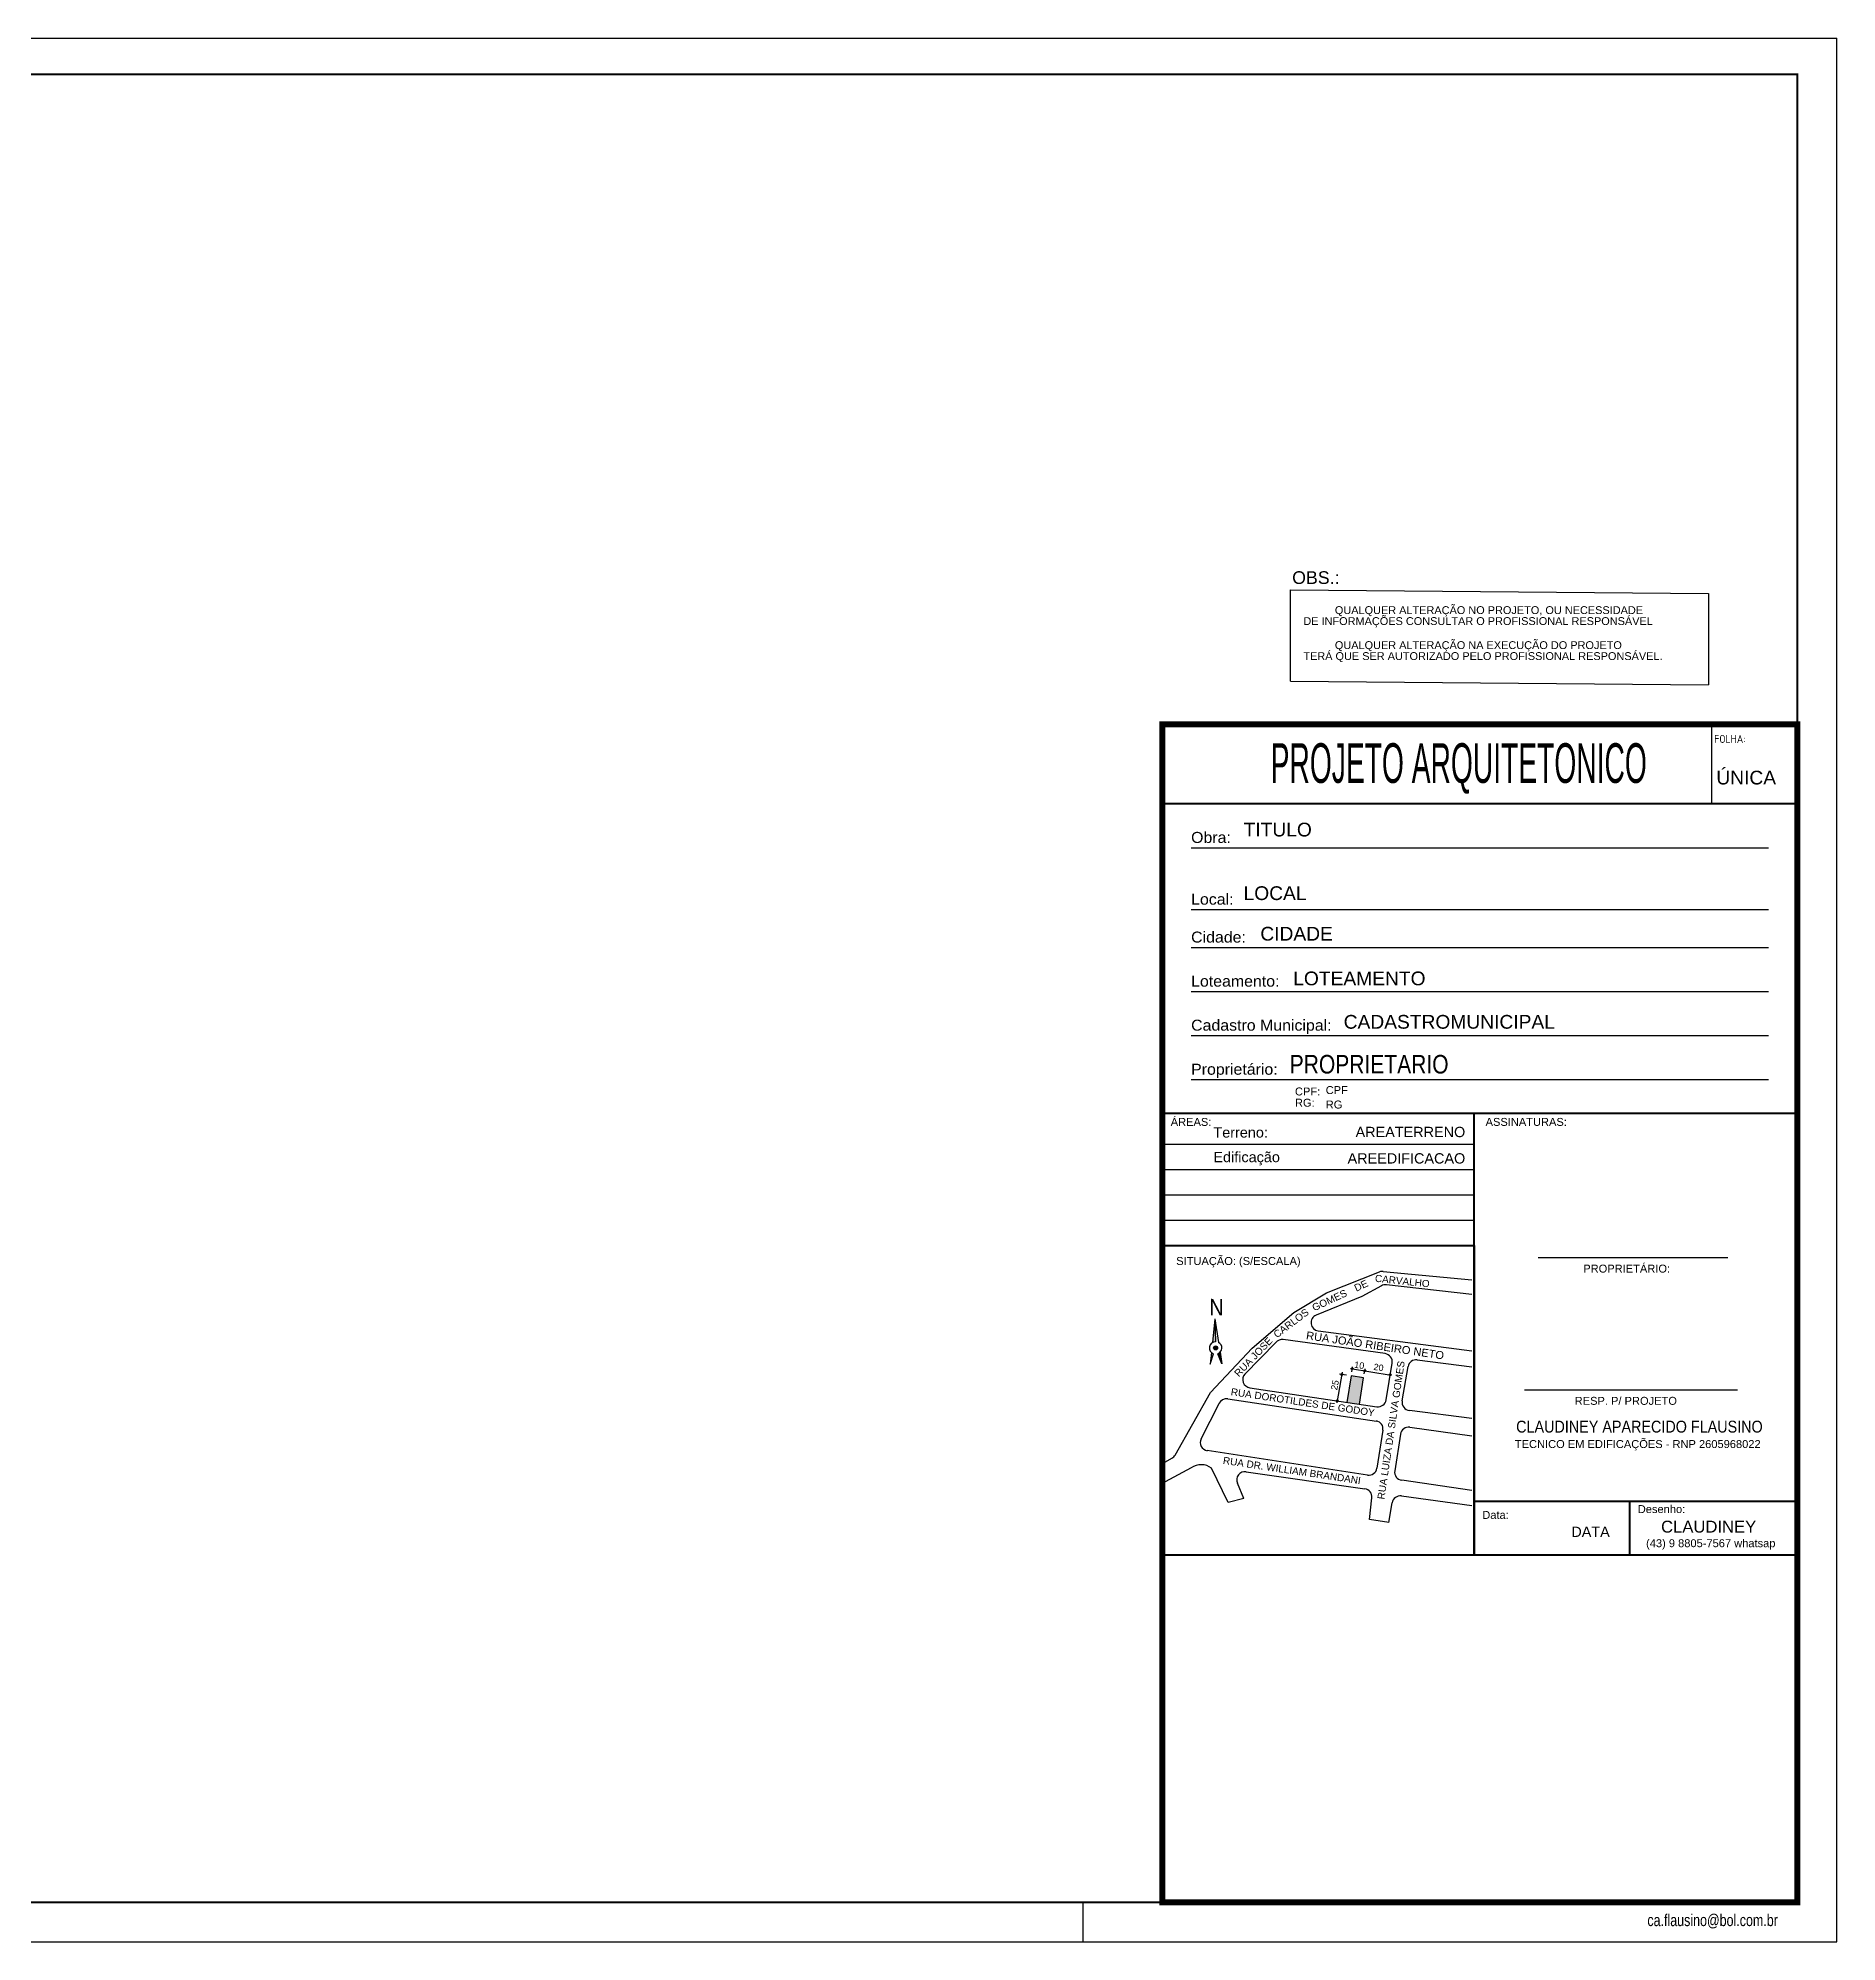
# Model space of a CAD drawing. Header units: millimetres. Extents: x 0 to 90.7, y 0 to 48.
# Drawn here: x 45.34 to 90.68, y 0 to 47.98 of the extents above; entities that cross this region are included whole.
import ezdxf
from ezdxf.enums import TextEntityAlignment as Align

# ---------------------------------------------------------------- set-up
doc = ezdxf.new("R2010")
doc.units = ezdxf.units.MM
for name, color, linetype in [('015', 6, 'Continuous'), ('021', 1, 'Continuous'), ('025', 2, 'Continuous'), ('05', 5, 'Continuous'), ('CARIMBO', 5, 'Continuous')]:
    doc.layers.add(name, color=color, linetype=linetype)
doc.styles.add('CARIMBO', font='arial.ttf')
doc.styles.add('CENTUR', font='arial.ttf')
doc.styles.add('COTAS', font='isocp3.shx', dxfattribs={"height": 0.15})
doc.styles.get("Standard").update_dxf_attribs({"font": 'arial.ttf'})

# ---------------------------------------------------------------- blocks, each defined once
blk = doc.blocks.new('NORTE')
at = {"layer": '021', "ltscale": 0.03}
for points in [[(0.025, 0, 1), (-0.025, 0, 1)], [(0.361, 0), (0.067, 0.037, -0.128086), (0.077, 0)], [(-0.056, -0.053, -0.104794), (-0.072, -0.026), (-0.198, -0.071)]]:
    blk.add_hatch(color=6, dxfattribs=at).paths.add_polyline_path(points)
for p, q in [((-0.056, 0.053), (-0.198, 0.071)), ((-0.198, 0.071), (-0.072, 0.026)), ((0.361, 0), (0.067, 0.037)), ((0.361, 0), (0.067, -0.037)), ((0.361, 0), (0.077, 0)), ((-0.198, -0.071), (-0.072, -0.026)), ((-0.056, -0.053), (-0.198, -0.071))]:
    blk.add_line(p, q, dxfattribs=at)
blk.add_circle((0, 0), 0.0246, dxfattribs=at)
for start, end in [(360, 160.2035), (199.7965, 330.8037)]:
    blk.add_arc((0, 0), 0.0769, start, end, dxfattribs=at)

msp = doc.modelspace()

# ---------------------------------------------------------------- linework, layer by layer
msp.add_line((87.53, 28.68), (87.53, 30.68))
at = {"const_width": 0.05}
for points in [[(73.68, 1), (3.5, 1), (3.5, 47.066), (89.68, 47.066), (89.68, 30.68)], [(73.68, 28.68), (89.68, 28.68)], [(73.68, 20.88), (89.68, 20.88)], [(81.53, 20.88), (81.53, 9.749)], [(81.53, 17.548), (73.68, 17.548)], [(81.53, 11.099), (89.68, 11.099)], [(85.452, 11.099), (85.452, 9.749)], [(73.68, 9.749), (89.68, 9.749)]]:
    msp.add_lwpolyline(points, dxfattribs=at)
at = {"const_width": 0.15}
msp.add_lwpolyline([(89.68, 1), (89.68, 30.68), (73.68, 30.68), (73.68, 1)], close=True, dxfattribs=at)
msp.add_lwpolyline([(73.694, 17.548), (81.544, 17.548), (81.544, 9.749), (73.694, 9.749)], close=True)
at = {"layer": '015'}
for p, q in [((74.404, 27.57), (88.955, 27.57)), ((74.404, 26.014), (88.955, 26.014)), ((74.404, 25.059), (88.955, 25.059)), ((74.404, 23.949), (88.955, 23.949)), ((74.404, 22.839), (88.955, 22.839)), ((74.404, 21.729), (88.955, 21.729)), ((73.68, 20.105), (81.53, 20.105)), ((73.68, 19.466), (81.53, 19.466)), ((73.68, 18.826), (81.53, 18.826)), ((73.68, 18.187), (81.53, 18.187))]:
    msp.add_line(p, q, dxfattribs=at)
at = {"layer": '021'}
for p, q in [((76.908, 34.073), (87.445, 33.979)), ((76.908, 31.773), (76.908, 34.073)), ((87.445, 33.979), (87.445, 31.679)), ((76.908, 31.773), (87.445, 31.679)), ((77.816, 16.353), (79.147, 16.883)), ((79.245, 16.897), (81.476, 16.681)), ((83.148, 17.243), (87.928, 17.243)), ((76.993, 15.862), (77.816, 16.353)), ((79.198, 16.531), (78.709, 16.264)), ((81.476, 16.312), (79.329, 16.557)), ((75.94, 14.963), (76.993, 15.862)), ((78.709, 16.264), (77.555, 15.796)), ((77.607, 15.395), (81.476, 14.899)), ((74.887, 13.846), (75.94, 14.963)), ((76.537, 15.107), (75.755, 14.31)), ((79.291, 14.825), (76.723, 15.177)), ((78.421, 14.453), (79.444, 14.286)), ((78.45, 14.365), (78.47, 14.488)), ((78.766, 14.317), (78.786, 14.441)), ((79.32, 13.661), (79.469, 14.585)), ((79.723, 13.632), (79.87, 14.497)), ((80.102, 14.669), (81.476, 14.492)), ((75.884, 13.967), (79.086, 13.488)), ((78.21, 14.359), (78.075, 13.586)), ((78.321, 14.279), (78.138, 14.306)), ((78.434, 14.262), (78.326, 13.597)), ((78.749, 14.215), (78.434, 14.262)), ((78.643, 13.552), (78.749, 14.215)), ((73.997, 12.27), (74.887, 13.846)), ((74.652, 12.677), (75.105, 13.566)), ((75.325, 13.682), (79.072, 13.127)), ((82.805, 13.911), (88.174, 13.911)), ((81.476, 13.19), (79.903, 13.39)), ((79.914, 12.971), (81.476, 12.756)), ((79.234, 12.892), (79.084, 11.935)), ((79.679, 12.797), (79.533, 11.872)), ((73.641, 12.031), (73.919, 12.192)), ((78.847, 11.763), (74.808, 12.38)), ((74.403, 11.947), (73.641, 11.532)), ((75.338, 11.076), (74.92, 11.939)), ((75.731, 11.174), (75.568, 11.559)), ((75.789, 11.847), (78.781, 11.417)), ((81.476, 11.377), (79.709, 11.633)), ((75.731, 11.174), (75.338, 11.076)), ((78.895, 10.642), (78.959, 11.192)), ((79.388, 10.572), (79.469, 11.065)), ((79.703, 11.238), (81.476, 10.999)), ((73.68, 10.846), (73.694, 10.843)), ((79.388, 10.572), (78.895, 10.642))]:
    msp.add_line(p, q, dxfattribs=at)
msp.add_lwpolyline([(89.68, 28.68), (73.68, 28.68), (73.68, 20.88), (89.68, 20.88)], close=True, dxfattribs=at)
for centre in [(78.463, 14.446), (78.778, 14.394), (78.199, 14.297), (79.422, 14.294), (78.084, 13.637)]:
    msp.add_circle(centre, 0.0234, dxfattribs=at)
for centre, radius, start, end in [((79.225, 16.689), 0.209, 84.4799, 111.6959), ((79.302, 16.35), 0.209, 82.614, 119.818), ((77.633, 15.603), 0.209, 112.0468, 262.6904), ((76.694, 14.97), 0.209, 82.1797, 139.113), ((79.263, 14.618), 0.209, 350.8448, 82.1797), ((80.076, 14.462), 0.209, 82.6649, 170.3944), ((75.912, 14.174), 0.209, 139.113, 262.1569), ((75.293, 13.476), 0.209, 81.3933, 154.382), ((79.114, 13.694), 0.209, 262.1569, 350.8448), ((79.929, 13.597), 0.209, 170.3944, 262.7454), ((79.044, 12.935), 0.194, 347.1783, 81.855), ((79.885, 12.764), 0.209, 82.1681, 171.0045), ((74.84, 12.586), 0.209, 154.382, 261.3197), ((73.815, 12.372), 0.209, 300.0394, 330.529), ((74.656, 11.577), 0.448, 53.9149, 124.302), ((75.76, 11.64), 0.209, 81.8262, 203.0497), ((78.878, 11.97), 0.209, 261.3197, 350.2959), ((79.739, 11.839), 0.209, 171.0045, 261.7611), ((78.751, 11.211), 0.209, 354.8019, 81.8262), ((79.675, 11.031), 0.209, 82.3186, 170.852)]:
    msp.add_arc(centre, radius, start, end, dxfattribs=at)
msp.add_solid([(78.643, 13.552), (78.326, 13.597), (78.749, 14.215), (78.434, 14.262)], dxfattribs=at)
at = {"layer": 'CARIMBO', "linetype": 'Continuous'}
for p, q in [((2.5, 47.976), (90.68, 47.976)), ((90.68, 0), (90.68, 47.976)), ((71.68, 0), (71.68, 1)), ((71.68, 0), (71.68, 1)), ((71.68, 0), (71.68, 1)), ((71.68, 0), (71.68, 1)), ((2.5, 0), (90.68, 0))]:
    msp.add_line(p, q, dxfattribs=at)

# ---------------------------------------------------------------- block references
at = {"layer": '05', "xscale": 2.037460185742053, "yscale": 2.037460185742053, "zscale": 2.037460185742053, "rotation": 91.32893864581314}
msp.add_blockref('NORTE', (75.02, 14.969), dxfattribs=at)

# ---------------------------------------------------------------- texts
for s, height, width, p in [('PROJETO ARQUITETONICO', 1, 0.509051, (76.407, 29.207)), ('CLAUDINEY APARECIDO FLAUSINO', 0.3, 0.863631, (82.595, 12.835)), ('ca.flausino@bol.com.br', 0.3, 0.75, (85.902, 0.398))]:
    msp.add_text(s, height=height, dxfattribs=dict(width=width)).set_placement(p)
at = {"style": 'CARIMBO', "width": 1.034722}
for s, p in [('Obra:', (74.402, 27.694)), ('Local:', (74.402, 26.138)), ('Cidade:', (74.402, 25.183)), ('Loteamento:', (74.402, 24.073)), ('Cadastro Municipal:', (74.402, 22.963)), ('Proprietário:', (74.402, 21.853))]:
    msp.add_text(s, height=0.2772, dxfattribs=at).set_placement(p)
for s, height, p in [('CPF:', 0.2, (77.019, 21.331)), ('RG:', 0.2, (77.019, 21.048)), ('ÁREAS:', 0.2, (73.888, 20.564)), ('ASSINATURAS:', 0.2, (81.824, 20.564)), ('SITUAÇÃO: (S/ESCALA)', 0.2, (74.026, 17.059)), ('PROPRIETÁRIO:', 0.2, (84.286, 16.867)), ('RESP. P/ PROJETO', 0.2, (84.07, 13.535)), ('TECNICO EM EDIFICAÇÕES - RNP 2605968022', 0.2, (82.562, 12.446)), ('Data:', 0.2, (81.741, 10.66)), ('Desenho:', 0.2, (85.66, 10.807)), ('CLAUDINEY', 0.3, (86.247, 10.315)), ('(43) 9 8805-7567 whatsap', 0.2, (85.869, 9.947))]:
    msp.add_text(s, height=height).set_placement(p)
for s, height, rotation, p in [('CARVALHO', 0.18, 353.9653, (79.028, 16.638)), ('GOMES', 0.18, 25.0348, (77.504, 15.89)), ('DE', 0.18, 25.0348, (78.565, 16.384)), ('CARLOS', 0.18, 36.9153, (76.563, 15.209)), ('RUA JOÃO RIBEIRO NETO', 0.2, 351.5716, (77.29, 15.19)), ('RUA JOSE', 0.18, 46.2318, (75.602, 14.226)), ('10', 0.162, 351.5716, (78.505, 14.471)), ('20', 0.162, 351.5716, (78.991, 14.416)), ('RUA LUIZA DA SILVA GOMES', 0.18, 81.5716, (79.272, 11.142)), ('RUA DOROTILDES DE GODOY', 0.18, 351.5716, (75.393, 13.78)), ('25', 0.162, 78.5916, (78.08, 13.893)), ('RUA DR. WILLIAM BRANDANI', 0.18, 351.5716, (75.195, 12.049))]:
    msp.add_text(s, height=height, rotation=rotation).set_placement(p)
for tag, p, s in [('CPF', (77.795, 21.366), 'cpf'), ('RG', (77.795, 21.002), 'RG')]:
    msp.add_attdef(tag, p, s, height=0.2)
at = {"layer": '021', "style": 'CENTUR'}
for s, height, p in [('OBS.: ', 0.3202, (76.949, 34.22)), ('QUALQUER ALTERAÇÃO NO PROJETO, OU NECESSIDADE', 0.19703, (78.025, 33.462)), ('DE INFORMAÇÕES CONSULTAR O PROFISSIONAL RESPONSÁVEL', 0.19703, (77.231, 33.186)), ('QUALQUER ALTERAÇÃO NA EXECUÇÃO DO PROJETO', 0.19703, (78.025, 32.58)), ('TERÁ QUE SER AUTORIZADO PELO PROFISSIONAL RESPONSÁVEL.', 0.19703, (77.231, 32.304))]:
    msp.add_text(s, height=height, dxfattribs=at).set_placement(p)
at = {"layer": '025', "linetype": 'Continuous'}
for s, height, style, p in [('FOLHA:', 0.2, 'COTAS', (87.588, 30.214)), ('ÚNICA', 0.3465, 'CARIMBO', (87.64, 29.167))]:
    msp.add_text(s, height=height, dxfattribs=dict(at, style=style)).set_placement(p)
at = {"layer": '025'}
for s, p in [('Terreno:', (74.964, 20.269)), ('Edificação', (74.964, 19.649))]:
    msp.add_text(s, height=0.26, dxfattribs=at).set_placement(p)
at = {"layer": '025', "linetype": 'Continuous', "style": 'CARIMBO'}
for tag, p, s in [('TITULO', (75.724, 27.857), 'EDIFICAÇÃO RESIDENCIAL EM ALVENARIA'), ('LOCAL', (75.724, 26.255), 'Digite'), ('CIDADE', (76.147, 25.233), 'SANTO ANTÔNIO DA PLATINA - PR'), ('LOTEAMENTO', (76.976, 24.107), 'Loteamento'), ('CADASTROMUNICIPAL', (78.247, 23.013), '...')]:
    msp.add_attdef(tag, p, s, height=0.3465, dxfattribs=at)
at = {"layer": '025', "linetype": 'Continuous', "style": 'CARIMBO', "width": 0.810952}
msp.add_attdef('PROPRIETARIO', (76.887, 21.884), 'Nome', height=0.4678, dxfattribs=at)
at = {"layer": '025'}
for tag, text, p in [('AREATERRENO', '0,00m²', (81.312, 20.28)), ('AREEDIFICACAO', '0,00m²', (81.312, 19.615)), ('DATA', '00/00/0000', (84.954, 10.205))]:
    msp.add_attdef(tag, text=text, height=0.26, dxfattribs=at).set_placement(p, align=Align.RIGHT)
at = {"layer": '05', "linetype": 'Continuous', "width": 0.85}
msp.add_text('N', height=0.416, rotation=359.6422, dxfattribs=at).set_placement((74.86, 15.79))

doc.saveas('drawing.dxf')
